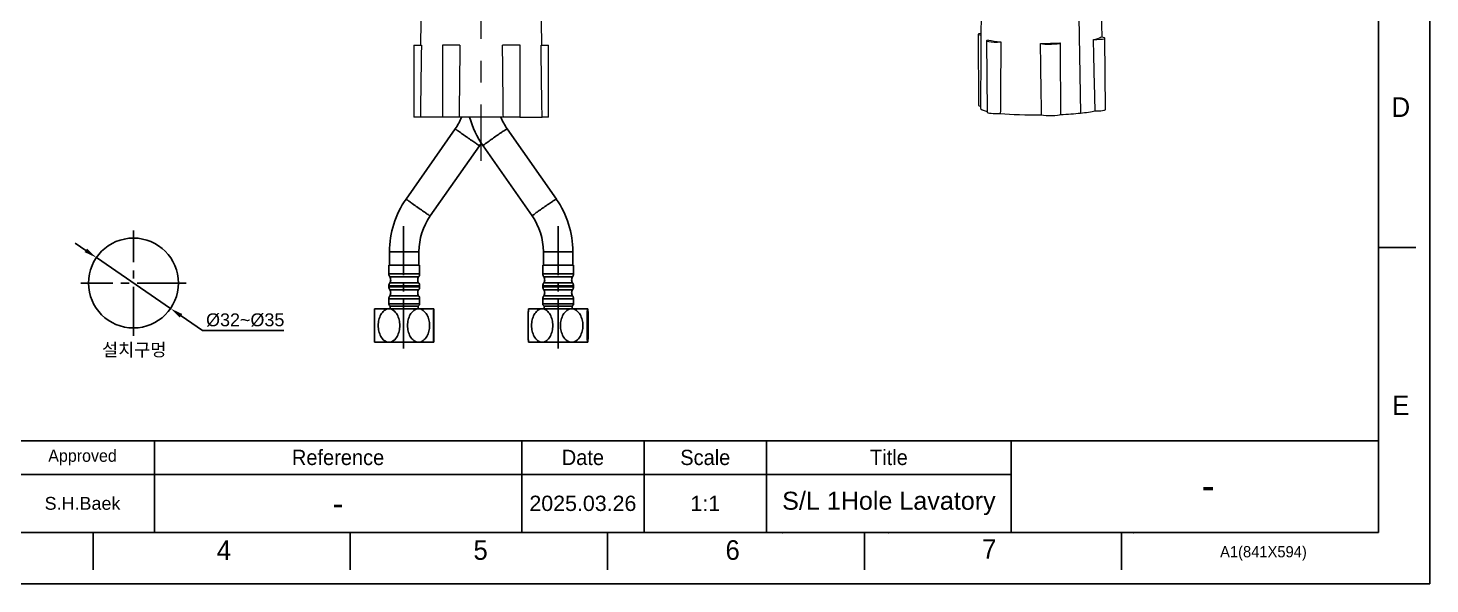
# Model space of a CAD drawing. Extents: x 14045 to 14886, y -16070 to -15475.
# Drawn here: x 14340 to 14886, y -16070 to -15854 of the extents above; entities that cross this region are included whole.
import ezdxf

# ---------------------------------------------------------------- set-up
doc = ezdxf.new("R2010")
doc.units = 0
doc.header["$MEASUREMENT"] = 0
for name, pattern in [('CENTER', [47.5, 22, -8.5, 8.5, -8.5]), ('CENTER2', [28.575, 19.05, -3.175, 3.175, -3.175]), ('CENTERX2', [101.6, 63.5, -12.7, 12.7, -12.7])]:
    doc.linetypes.add(name, pattern=pattern)
doc.layers.get('0').update_dxf_attribs({"color": 3, "linetype": 'CONTINUOUS'})
for name, color, linetype in [('CENTER', 1, 'CENTER2'), ('FORM', 7, 'CONTINUOUS'), ('TEXT', 2, 'CONTINUOUS')]:
    doc.layers.add(name, color=color, linetype=linetype)
doc.layers.add('DIM_', color=6, linetype='CONTINUOUS', lineweight=9)
doc.styles.add('Arial Unicode MS', font='ARIALUNI.TTF')
doc.styles.add('ROMANS', font='')
doc.styles.get("Standard").update_dxf_attribs({"font": ''})
doc.styles.get('ROMANS').set_extended_font_data('Gulim')
doc.styles.get('Standard').set_extended_font_data('Gulim')
doc.dimstyles.new('사본(2) STANDARD', dxfattribs={"dimscale": 0, "dimtxt": 5, "dimasz": 5, "dimexe": 1.25, "dimexo": 0.625, "dimgap": 1.5, "dimtad": 3, "dimtih": 1, "dimtoh": 1, "dimdec": 1, "dimzin": 9, "dimdsep": 46, "dimtxsty": 'Standard', "dimcen": 2.5, "dimclrd": 3, "dimclre": 3, "dimclrt": 4, "dimadec": 0, "dimazin": 0, "dimtfac": 1, "dimtdec": 1, "dimtmove": 0, "dimatfit": 3, "dimfxl": 1.25, "dimtfill": 1, "dimtolj": 1, "dimtzin": 0, "dimarcsym": 0})

# ---------------------------------------------------------------- blocks, each defined once
blk = doc.blocks.new('*D24')
at = {"layer": 'DIM_', "color": 3, "lineweight": -2, "transparency": 16777216}
for p, q in [((14362.24, -15940.27), (14358.11, -15937.44)), ((14366.36, -15943.1), (14395.22, -15962.9)), ((14407.74, -15971.5), (14399.34, -15965.73)), ((14439.43, -15971.5), (14407.74, -15971.5))]:
    blk.add_line(p, q, dxfattribs=at)
at = {"layer": 'DIM_', "color": 3, "transparency": 16777216}
for points in [[(14362.71, -15939.58), (14361.76, -15940.96), (14366.36, -15943.1)], [(14399.81, -15965.05), (14398.87, -15966.42), (14395.22, -15962.9)]]:
    blk.add_solid(points, dxfattribs=at)
at = {"layer": 'DIM_', "color": 4, "transparency": 16777216, "insert": (14424.33, -15967.41), "char_height": 5, "attachment_point": 5, "style": 'Arial Unicode MS', "bg_fill": 3, "box_fill_scale": 1.25, "bg_fill_color": 256, "bg_fill_true_color": 13158600, "bg_fill_transparency": 0}
blk.add_mtext('\\A1;%%C32~%%C35', dxfattribs=at)

msp = doc.modelspace()

# ---------------------------------------------------------------- linework, layer by layer
at = {"linetype": 'Continuous', "lineweight": 18, "extrusion": (0, 1, 0)}
for p, q in [((14493.24, -15816.41), (14492.63, -15860.41)), ((14539.85, -15860.41), (14539.24, -15816.41)), ((14489.99, -15860.41), (14489.99, -15888.41)), ((14489.99, -15860.41), (14492.95, -15860.41)), ((14501.12, -15860.41), (14501.12, -15888.41)), ((14507.94, -15860.41), (14501.12, -15860.41)), ((14531.37, -15860.41), (14524.54, -15860.41)), ((14531.37, -15888.41), (14531.37, -15860.41)), ((14539.53, -15860.41), (14542.49, -15860.41)), ((14542.49, -15888.41), (14542.49, -15860.41))]:
    msp.add_line(p, q, dxfattribs=at)
at = {"linetype": 'Continuous', "lineweight": 18, "extrusion": (-0.007688, 0.992816, 0.119401)}
for p, q in [((14711.1, -15813.39), (14710.65, -15884.88)), ((14758.06, -15857.36), (14757.09, -15813.03)), ((14709.73, -15856.12), (14709.94, -15883.91)), ((14713.03, -15858.72), (14713.24, -15886.52)), ((14759.35, -15885.48), (14759.14, -15857.68))]:
    msp.add_line(p, q, dxfattribs=at)
at = {"linetype": 'Continuous', "lineweight": 13, "extrusion": (-0.007688, 0.992816, 0.119401)}
msp.add_line((14748.42, -15815.25), (14749.6, -15886.83), dxfattribs=at)
at = {"color": 3, "linetype": 'Continuous', "lineweight": 18, "extrusion": (0, 1, 0)}
for p, q in [((14492.53, -15888.41), (14489.99, -15888.41)), ((14501.16, -15888.41), (14492.53, -15888.41)), ((14507.61, -15888.41), (14501.12, -15888.41)), ((14524.87, -15888.41), (14507.61, -15888.41)), ((14531.37, -15888.41), (14524.87, -15888.41)), ((14531.32, -15888.41), (14539.95, -15888.41)), ((14542.49, -15888.41), (14539.95, -15888.41))]:
    msp.add_line(p, q, dxfattribs=at)
at = {"color": 3, "linetype": 'Continuous'}
for p, q in [((14506.11, -15892.94), (14486.96, -15920.29)), ((14526.37, -15892.95), (14526.37, -15892.94)), ((14526.37, -15892.95), (14545.5, -15920.29)), ((14515.53, -15899.54), (14496.38, -15926.89)), ((14515.53, -15899.54), (14515.53, -15899.54)), ((14516.95, -15899.54), (14536.08, -15926.88)), ((14545.49, -15920.29), (14545.5, -15920.29)), ((14496.38, -15926.89), (14496.38, -15926.89)), ((14492, -15940.8), (14480.5, -15940.8)), ((14480.5, -15940.8), (14480.5, -15946.03)), ((14492, -15940.8), (14492, -15946.03)), ((14551.96, -15940.8), (14540.46, -15940.8)), ((14540.46, -15940.8), (14540.46, -15946.03)), ((14551.96, -15940.8), (14551.96, -15946.03)), ((14492.25, -15946.03), (14480.25, -15946.03)), ((14480.25, -15946.03), (14480.25, -15949.47)), ((14492.25, -15946.03), (14492.25, -15949.47)), ((14552.21, -15946.03), (14540.21, -15946.03)), ((14540.21, -15946.03), (14540.21, -15949.47)), ((14552.21, -15946.03), (14552.21, -15949.47)), ((14480.25, -15949.47), (14492.25, -15949.47)), ((14492.25, -15954.09), (14480.25, -15954.09)), ((14480.25, -15954.09), (14480.25, -15954.47)), ((14480.25, -15954.47), (14492.25, -15954.47)), ((14480.62, -15950.64), (14491.87, -15950.64)), ((14491.87, -15952.93), (14480.62, -15952.93)), ((14492.25, -15954.09), (14492.25, -15954.47)), ((14540.21, -15949.47), (14552.21, -15949.47)), ((14552.21, -15954.09), (14540.21, -15954.09)), ((14540.21, -15954.09), (14540.21, -15954.47)), ((14540.21, -15954.47), (14552.21, -15954.47)), ((14540.58, -15950.64), (14551.83, -15950.64)), ((14551.83, -15952.93), (14540.58, -15952.93)), ((14552.21, -15954.09), (14552.21, -15954.47)), ((14492.25, -15959.09), (14480.25, -15959.09)), ((14480.25, -15959.09), (14480.25, -15961.03)), ((14480.62, -15955.64), (14491.87, -15955.64)), ((14491.87, -15957.93), (14480.62, -15957.93)), ((14492.25, -15959.09), (14492.25, -15961.03)), ((14552.21, -15959.09), (14540.21, -15959.09)), ((14540.21, -15959.09), (14540.21, -15961.03)), ((14540.58, -15955.64), (14551.83, -15955.64)), ((14551.83, -15957.93), (14540.58, -15957.93)), ((14552.21, -15959.09), (14552.21, -15961.03)), ((14474.74, -15963.06), (14474.75, -15963.03)), ((14497.75, -15963.03), (14474.75, -15963.03)), ((14480.25, -15961.03), (14492.25, -15961.03)), ((14491.75, -15962.03), (14480.75, -15962.03)), ((14480.75, -15962.03), (14480.75, -15963.03)), ((14491.75, -15962.03), (14491.75, -15963.03)), ((14497.75, -15963.04), (14497.74, -15963.03)), ((14497.75, -15963.06), (14497.75, -15963.03)), ((14534.68, -15963.11), (14534.71, -15963.03)), ((14557.71, -15963.03), (14534.71, -15963.03)), ((14540.21, -15961.03), (14552.21, -15961.03)), ((14551.71, -15962.03), (14540.71, -15962.03)), ((14540.71, -15962.03), (14540.71, -15963.03)), ((14551.71, -15962.03), (14551.71, -15963.03)), ((14557.72, -15963.08), (14557.69, -15963.03)), ((14557.73, -15963.11), (14557.71, -15963.03)), ((14474.75, -15976.03), (14474.74, -15976.01)), ((14474.75, -15976.03), (14497.75, -15976.03)), ((14497.74, -15976.03), (14497.75, -15976.03)), ((14497.74, -15976.03), (14497.74, -15976.03)), ((14497.75, -15976.03), (14497.75, -15976.01)), ((14534.69, -15975.99), (14534.67, -15975.9)), ((14534.71, -15976.03), (14534.68, -15975.96)), ((14534.71, -15976.03), (14557.71, -15976.03)), ((14557.69, -15976.03), (14557.72, -15975.99)), ((14557.71, -15976.03), (14557.73, -15975.96)), ((14557.72, -15975.99), (14557.74, -15975.9))]:
    msp.add_line(p, q, dxfattribs=at)
msp.add_circle((14380.79, -15953), 17.5)
for centre, radius, start, end in [((14486.18, -15879), 24.32, 325.0212, 337.231), ((14546.5, -15878.93), 36.03, 195.2599, 214.8941), ((14546.31, -15879.01), 24.33, 202.7423, 214.9861), ((14486.28, -15879.06), 35.7, 325.0049, 327.0518), ((14516.25, -15940.8), 35.75, 145.0045, 180.0003), ((14516.18, -15940.79), 35.77, 359.9977, 34.9646), ((14516.25, -15940.8), 24.25, 145.0047, 180.0004), ((14516.18, -15940.79), 24.27, 359.9966, 34.9629), ((14482.25, -15949.47), 2, 180, 215.6591), ((14482.25, -15954.09), 2, 144.3409, 180), ((14482.25, -15954.47), 2, 180, 215.6591), ((14479, -15951.8), 2, 0.59, 35.6591), ((14479, -15951.76), 2, 324.3409, 359.41), ((14493.5, -15951.8), 2, 144.3409, 179.41), ((14493.5, -15951.76), 2, 180.59, 215.6591), ((14490.25, -15949.47), 2, 324.3409, 0), ((14490.25, -15954.09), 2, 0, 35.6591), ((14490.25, -15954.47), 2, 324.3409, 0), ((14542.21, -15949.47), 2, 180, 215.6591), ((14542.21, -15954.09), 2, 144.3409, 180), ((14542.21, -15954.47), 2, 180, 215.6591), ((14538.96, -15951.8), 2, 0.59, 35.6591), ((14538.96, -15951.76), 2, 324.3409, 359.41), ((14553.46, -15951.8), 2, 144.3409, 179.41), ((14553.46, -15951.76), 2, 180.59, 215.6591), ((14550.21, -15949.47), 2, 324.3409, 0), ((14550.21, -15954.09), 2, 0, 35.6591), ((14550.21, -15954.47), 2, 324.3409, 0), ((14482.25, -15959.09), 2, 144.3409, 180), ((14479, -15956.8), 2, 0.59, 35.6591), ((14479, -15956.76), 2, 324.3409, 359.41), ((14493.5, -15956.8), 2, 144.3409, 179.41), ((14493.5, -15956.76), 2, 180.59, 215.6591), ((14490.25, -15959.09), 2, 0, 35.6591), ((14542.21, -15959.09), 2, 144.3409, 180), ((14538.96, -15956.8), 2, 0.59, 35.6591), ((14538.96, -15956.76), 2, 324.3409, 359.41), ((14553.46, -15956.8), 2, 144.3409, 179.41), ((14553.46, -15956.76), 2, 180.59, 215.6591), ((14550.21, -15959.09), 2, 0, 35.6591), ((14481.25, -15961.03), 1, 180, 270), ((14491.25, -15961.03), 1, 270, 0), ((14541.21, -15961.03), 1, 180, 270), ((14551.21, -15961.03), 1, 270, 0)]:
    msp.add_arc(centre, radius, start, end, dxfattribs=at)
at = {"linetype": 'Continuous', "lineweight": 18}
for centre, major_axis, start_param, end_param in [((14713.73, -15856.09), (4, 0.03), 2.37949, 3.900368), ((14717.03, -15858.69), (4, 0.03), 2.50631, 5.120205), ((14734.43, -15856.9), (-23.61, -0.18), 0.507378, 0.835952), ((14734.43, -15856.9), (-23.61, -0.18), 1.554576, 1.88315), ((14737.74, -15859.5), (4, 0.03), 3.553508, 6.167403), ((14755.14, -15857.71), (4, 0.03), 4.600706, 7.214601), ((14734.43, -15856.9), (-23.61, -0.18), 2.601773, 2.930347), ((14713.94, -15883.88), (4, 0.03), 3.141581, 3.746249), ((14734.65, -15884.7), (24, 0.19), 3.139923, 3.609808), ((14717.24, -15886.49), (4, 0.03), 3.141614, 5.010618), ((14734.65, -15884.7), (24, 0.19), 3.969067, 4.704646), ((14737.95, -15887.3), (4, 0.03), 3.663096, 6.057815), ((14734.65, -15884.7), (24, 0.19), 5.016265, 5.384054), ((14734.65, -15884.7), (-24, -0.19), 2.242462, 2.610251), ((14755.35, -15885.51), (4, 0.03), 4.710293, 6.283174)]:
    msp.add_ellipse(centre, major_axis=major_axis, ratio=0.119401, start_param=start_param, end_param=end_param, dxfattribs=at)
for points in [[(14492.95, -15860.41), (14492.9, -15863.75), (14492.8, -15870.28), (14492.66, -15879.58), (14492.57, -15885.52), (14492.53, -15888.41)], [(14507.94, -15860.41), (14507.9, -15863.75), (14507.83, -15870.28), (14507.72, -15879.58), (14507.65, -15885.52), (14507.61, -15888.41)], [(14524.87, -15888.41), (14524.83, -15885.52), (14524.76, -15879.58), (14524.65, -15870.28), (14524.58, -15863.75), (14524.54, -15860.41)], [(14539.95, -15888.41), (14539.91, -15885.52), (14539.82, -15879.58), (14539.68, -15870.28), (14539.58, -15863.75), (14539.53, -15860.41)], [(14718.62, -15859.11), (14718.6, -15862.43), (14718.56, -15868.92), (14718.49, -15878.16), (14718.45, -15884.06), (14718.42, -15886.93)], [(14734.48, -15887.56), (14734.44, -15884.69), (14734.35, -15878.78), (14734.21, -15869.53), (14734.12, -15863.04), (14734.07, -15859.72)], [(14741.71, -15859.53), (14741.73, -15862.85), (14741.77, -15869.34), (14741.81, -15878.59), (14741.84, -15884.5), (14741.85, -15887.38)], [(14755.35, -15885.99), (14755.28, -15883.11), (14755.14, -15877.22), (14754.92, -15867.99), (14754.77, -15861.51), (14754.7, -15858.19)]]:
    msp.add_open_spline(points, degree=3, dxfattribs=at)
at = {"color": 3, "linetype": 'Continuous'}
for points, knots in [([(14515.53, -15899.54), (14515.51, -15899.54), (14515.48, -15899.51), (14515.4, -15899.47), (14515.28, -15899.39), (14515.04, -15899.23), (14514.63, -15898.95), (14514.05, -15898.55), (14513.33, -15898.06), (14512.22, -15897.29), (14511.04, -15896.47), (14509.85, -15895.63), (14508.98, -15895.02), (14508.19, -15894.46), (14507.49, -15893.96), (14506.99, -15893.6), (14506.66, -15893.36), (14506.46, -15893.22), (14506.32, -15893.11), (14506.19, -15893.03), (14506.15, -15892.98), (14506.1, -15892.95), (14506.11, -15892.94)], [0, 0, 0, 0, 0.003119, 0.010951, 0.023443, 0.040487, 0.087508, 0.150234, 0.226282, 0.312749, 0.503504, 0.600531, 0.693726, 0.779546, 0.854721, 0.916383, 0.941397, 0.962192, 0.978586, 0.99041, 0.997558, 1, 1, 1, 1]), ([(14526.37, -15892.94), (14526.31, -15892.94), (14526.16, -15893.05), (14525.85, -15893.21), (14525.39, -15893.52), (14524.78, -15893.91), (14524.06, -15894.4), (14522.94, -15895.15), (14521.48, -15896.17), (14520.03, -15897.19), (14518.95, -15897.97), (14518.27, -15898.47), (14517.72, -15898.88), (14517.35, -15899.17), (14517.13, -15899.35), (14517.03, -15899.44), (14516.98, -15899.49), (14516.94, -15899.53), (14516.95, -15899.54)], [0, 0, 0, 0, 0.013451, 0.044946, 0.093417, 0.157085, 0.233575, 0.320022, 0.5096, 0.697706, 0.782366, 0.856447, 0.917174, 0.962294, 0.978458, 0.990152, 0.997288, 1, 1, 1, 1]), ([(14486.96, -15920.29), (14486.95, -15920.3), (14487.01, -15920.32), (14487.05, -15920.37), (14487.17, -15920.46), (14487.31, -15920.57), (14487.51, -15920.71), (14487.84, -15920.95), (14488.35, -15921.31), (14489.04, -15921.81), (14489.84, -15922.37), (14490.7, -15922.98), (14491.9, -15923.82), (14493.08, -15924.64), (14494.19, -15925.41), (14494.9, -15925.9), (14495.49, -15926.3), (14495.89, -15926.58), (14496.14, -15926.74), (14496.26, -15926.82), (14496.33, -15926.86), (14496.37, -15926.89), (14496.38, -15926.89)], [0, 0, 0, 0, 0.002442, 0.00959, 0.021414, 0.037808, 0.058603, 0.083617, 0.145279, 0.220454, 0.306274, 0.399469, 0.496496, 0.687251, 0.773718, 0.849766, 0.912492, 0.959513, 0.976557, 0.989049, 0.996881, 1, 1, 1, 1]), ([(14536.08, -15926.88), (14536.07, -15926.88), (14536.11, -15926.84), (14536.15, -15926.79), (14536.26, -15926.7), (14536.47, -15926.52), (14536.85, -15926.23), (14537.4, -15925.82), (14538.08, -15925.32), (14539.16, -15924.54), (14540.6, -15923.52), (14542.07, -15922.5), (14543.19, -15921.74), (14543.91, -15921.26), (14544.52, -15920.87), (14544.98, -15920.56), (14545.29, -15920.4), (14545.44, -15920.29), (14545.49, -15920.29)], [0, 0, 0, 0, 0.002712, 0.009848, 0.021542, 0.037706, 0.082826, 0.143553, 0.217634, 0.302294, 0.4904, 0.679978, 0.766425, 0.842915, 0.906583, 0.955054, 0.986549, 1, 1, 1, 1]), ([(14474.66, -15969.53), (14474.66, -15968.81), (14474.67, -15967.42), (14474.68, -15965.74), (14474.7, -15964.54), (14474.7, -15963.84), (14474.73, -15963.36), (14474.72, -15963.11), (14474.74, -15963.04)], [0, 0, 0, 0, 0.334221, 0.642962, 0.776808, 0.887735, 0.965746, 1, 1, 1, 1]), ([(14480.32, -15963.03), (14479.68, -15963.03), (14478.34, -15963.58), (14477.05, -15965.26), (14476.29, -15967.31), (14476.12, -15968.79), (14476.12, -15969.53)], [0, 0, 0, 0, 0.228943, 0.475661, 0.735015, 1, 1, 1, 1]), ([(14484.52, -15969.53), (14484.52, -15968.79), (14484.36, -15967.31), (14483.6, -15965.26), (14482.31, -15963.58), (14480.97, -15963.03), (14480.32, -15963.03)], [0, 0, 0, 0, 0.264991, 0.524332, 0.771055, 1, 1, 1, 1]), ([(14491.82, -15963.03), (14491.17, -15963.03), (14489.81, -15963.57), (14488.49, -15965.25), (14487.71, -15967.31), (14487.54, -15968.79), (14487.54, -15969.53)], [0, 0, 0, 0, 0.23144, 0.47853, 0.73677, 1, 1, 1, 1]), ([(14496.11, -15969.53), (14496.11, -15968.79), (14495.94, -15967.31), (14495.16, -15965.25), (14493.84, -15963.57), (14492.48, -15963.03), (14491.82, -15963.03)], [0, 0, 0, 0, 0.263235, 0.521463, 0.768557, 1, 1, 1, 1]), ([(14497.73, -15963.17), (14497.71, -15963.49), (14497.69, -15964.33), (14497.66, -15966.45), (14497.66, -15968.25), (14497.66, -15969.53)], [0, 0, 0, 0, 0.151609, 0.397007, 1, 1, 1, 1]), ([(14497.74, -15963.03), (14497.73, -15963.03), (14497.74, -15963.1), (14497.73, -15963.13), (14497.73, -15963.17)], [0, 0, 0, 0, 0.259118, 1, 1, 1, 1]), ([(14497.83, -15969.53), (14497.83, -15968.81), (14497.83, -15967.42), (14497.82, -15965.74), (14497.8, -15964.54), (14497.79, -15963.84), (14497.76, -15963.36), (14497.77, -15963.11), (14497.75, -15963.04)], [0, 0, 0, 0, 0.334228, 0.64295, 0.776785, 0.88773, 0.96576, 1, 1, 1, 1]), ([(14534.48, -15969.53), (14534.48, -15968.84), (14534.49, -15967.5), (14534.52, -15965.87), (14534.56, -15964.7), (14534.59, -15963.99), (14534.64, -15963.46), (14534.66, -15963.18), (14534.69, -15963.08)], [0, 0, 0, 0, 0.322332, 0.622335, 0.754608, 0.867416, 0.952425, 1, 1, 1, 1]), ([(14539.98, -15963.03), (14539.35, -15963.03), (14538.02, -15963.59), (14536.77, -15965.26), (14536.02, -15967.31), (14535.86, -15968.79), (14535.86, -15969.53)], [0, 0, 0, 0, 0.226526, 0.472897, 0.733327, 1, 1, 1, 1]), ([(14544.1, -15969.53), (14544.1, -15968.79), (14543.94, -15967.31), (14543.19, -15965.26), (14541.93, -15963.59), (14540.61, -15963.03), (14539.98, -15963.03)], [0, 0, 0, 0, 0.266679, 0.527096, 0.773472, 1, 1, 1, 1]), ([(14551.47, -15963.03), (14550.8, -15963.03), (14549.42, -15963.57), (14548.07, -15965.25), (14547.28, -15967.3), (14547.11, -15968.79), (14547.11, -15969.53)], [0, 0, 0, 0, 0.233538, 0.480949, 0.738254, 1, 1, 1, 1]), ([(14555.82, -15969.53), (14555.82, -15968.79), (14555.65, -15967.3), (14554.86, -15965.25), (14553.51, -15963.57), (14552.13, -15963.03), (14551.47, -15963.03)], [0, 0, 0, 0, 0.261751, 0.519044, 0.76646, 1, 1, 1, 1]), ([(14557.69, -15963.03), (14557.68, -15963.03), (14557.66, -15963.11), (14557.63, -15963.22), (14557.61, -15963.44), (14557.58, -15963.83), (14557.54, -15964.45), (14557.51, -15965.31), (14557.49, -15966.28), (14557.46, -15967.7), (14557.45, -15968.79), (14557.45, -15969.53)], [0, 0, 0, 0, 0.007871, 0.027864, 0.059633, 0.101809, 0.211483, 0.346022, 0.49724, 0.659362, 1, 1, 1, 1]), ([(14557.93, -15969.53), (14557.93, -15968.84), (14557.92, -15967.5), (14557.89, -15965.87), (14557.85, -15964.7), (14557.82, -15963.99), (14557.78, -15963.46), (14557.75, -15963.18), (14557.72, -15963.08)], [0, 0, 0, 0, 0.322331, 0.622349, 0.75464, 0.867435, 0.952423, 1, 1, 1, 1]), ([(14474.74, -15976.03), (14474.72, -15975.96), (14474.73, -15975.71), (14474.7, -15975.23), (14474.7, -15974.53), (14474.68, -15973.33), (14474.67, -15971.65), (14474.66, -15970.26), (14474.66, -15969.53)], [0, 0, 0, 0, 0.03426, 0.112302, 0.223248, 0.35708, 0.665787, 1, 1, 1, 1]), ([(14476.12, -15969.53), (14476.12, -15970.28), (14476.29, -15971.76), (14477.05, -15973.81), (14478.34, -15975.49), (14479.68, -15976.03), (14480.32, -15976.03)], [0, 0, 0, 0, 0.264991, 0.524332, 0.771055, 1, 1, 1, 1]), ([(14480.32, -15976.03), (14480.97, -15976.03), (14482.31, -15975.49), (14483.6, -15973.81), (14484.36, -15971.76), (14484.52, -15970.28), (14484.52, -15969.53)], [0, 0, 0, 0, 0.228943, 0.475661, 0.735015, 1, 1, 1, 1]), ([(14487.54, -15969.53), (14487.54, -15970.28), (14487.71, -15971.76), (14488.49, -15973.82), (14489.81, -15975.49), (14491.17, -15976.03), (14491.82, -15976.03)], [0, 0, 0, 0, 0.263235, 0.521463, 0.768557, 1, 1, 1, 1]), ([(14491.82, -15976.03), (14492.48, -15976.03), (14493.84, -15975.49), (14495.16, -15973.82), (14495.94, -15971.76), (14496.11, -15970.28), (14496.11, -15969.53)], [0, 0, 0, 0, 0.23144, 0.47853, 0.73677, 1, 1, 1, 1]), ([(14497.66, -15969.53), (14497.66, -15970.26), (14497.66, -15971.65), (14497.67, -15973.34), (14497.69, -15974.54), (14497.7, -15975.24), (14497.73, -15975.71), (14497.72, -15975.96), (14497.74, -15976.03)], [0, 0, 0, 0, 0.334723, 0.643806, 0.777705, 0.888568, 0.966303, 1, 1, 1, 1]), ([(14497.75, -15976.03), (14497.77, -15975.96), (14497.76, -15975.71), (14497.79, -15975.23), (14497.8, -15974.53), (14497.82, -15973.33), (14497.83, -15971.65), (14497.83, -15970.26), (14497.83, -15969.53)], [0, 0, 0, 0, 0.034276, 0.1123, 0.223229, 0.35707, 0.665796, 1, 1, 1, 1]), ([(14534.67, -15975.9), (14534.62, -15975.58), (14534.58, -15974.74), (14534.52, -15973.28), (14534.49, -15971.47), (14534.48, -15970.19), (14534.48, -15969.53)], [0, 0, 0, 0, 0.152063, 0.397445, 0.689118, 1, 1, 1, 1]), ([(14535.86, -15969.53), (14535.86, -15970.28), (14536.02, -15971.76), (14536.77, -15973.81), (14538.02, -15975.48), (14539.35, -15976.03), (14539.98, -15976.03)], [0, 0, 0, 0, 0.266679, 0.527096, 0.773472, 1, 1, 1, 1]), ([(14539.98, -15976.03), (14540.61, -15976.03), (14541.93, -15975.48), (14543.19, -15973.81), (14543.94, -15971.76), (14544.1, -15970.28), (14544.1, -15969.53)], [0, 0, 0, 0, 0.226526, 0.472897, 0.733327, 1, 1, 1, 1]), ([(14547.11, -15969.53), (14547.11, -15970.28), (14547.28, -15971.76), (14548.07, -15973.82), (14549.42, -15975.5), (14550.8, -15976.03), (14551.47, -15976.03)], [0, 0, 0, 0, 0.261751, 0.519044, 0.76646, 1, 1, 1, 1]), ([(14551.47, -15976.03), (14552.13, -15976.03), (14553.51, -15975.5), (14554.86, -15973.82), (14555.65, -15971.76), (14555.82, -15970.28), (14555.82, -15969.53)], [0, 0, 0, 0, 0.233538, 0.480949, 0.738254, 1, 1, 1, 1]), ([(14557.45, -15969.53), (14557.45, -15970.27), (14557.46, -15971.37), (14557.49, -15972.79), (14557.51, -15973.76), (14557.54, -15974.61), (14557.58, -15975.24), (14557.61, -15975.63), (14557.63, -15975.85), (14557.66, -15975.95), (14557.68, -15976.03), (14557.69, -15976.03)], [0, 0, 0, 0, 0.340622, 0.502732, 0.653984, 0.788531, 0.898189, 0.940354, 0.972118, 0.992123, 1, 1, 1, 1]), ([(14557.74, -15975.9), (14557.8, -15975.58), (14557.83, -15974.73), (14557.89, -15973.27), (14557.92, -15971.47), (14557.93, -15970.19), (14557.93, -15969.53)], [0, 0, 0, 0, 0.1523, 0.397666, 0.689244, 1, 1, 1, 1])]:
    msp.add_open_spline(points, degree=3, knots=knots, dxfattribs=at)
at = {"layer": 'CENTER', "color": 1, "linetype": 'CENTER', "lineweight": 13}
msp.add_line((14516.24, -15905.48), (14516.24, -15637.51), dxfattribs=at)
at = {"layer": 'CENTER'}
for p, q in [((14380.79, -15973.5), (14380.79, -15932.5)), ((14485.98, -15930.89), (14485.98, -15981.03)), ((14546.15, -15930.89), (14546.15, -15981.03)), ((14401.29, -15953), (14360.29, -15953))]:
    msp.add_line(p, q, dxfattribs=at)
at = {"layer": 'FORM', "color": 7, "linetype": 'Continuous'}
for p, q in [((14885.75, -16070.16), (14885.75, -15475.45)), ((14865.73, -15495.47), (14865.73, -16050.13)), ((14865.74, -15939.2), (14880.29, -15939.2)), ((14865.73, -16050.13), (14064.78, -16050.13)), ((14365.13, -16050.13), (14365.13, -16064.69)), ((14465.25, -16050.13), (14465.25, -16064.69)), ((14565.37, -16050.13), (14565.37, -16064.69)), ((14665.49, -16050.13), (14665.49, -16064.69)), ((14765.61, -16050.13), (14765.61, -16064.69)), ((14044.75, -16070.16), (14885.75, -16070.16))]:
    msp.add_line(p, q, dxfattribs=at)
at = {"layer": 'FORM'}
for p, q in [((14220.92, -16014.38), (14865.73, -16014.38)), ((14388.97, -16050.13), (14388.97, -16014.38)), ((14532, -16050.13), (14532, -16014.38)), ((14532, -16050.13), (14532, -16014.38)), ((14532, -16050.13), (14532, -16014.38)), ((14579.68, -16050.13), (14579.68, -16014.38)), ((14627.35, -16050.13), (14627.35, -16014.38)), ((14722.7, -16050.13), (14722.7, -16014.38)), ((14164.9, -16027.49), (14722.7, -16027.49))]:
    msp.add_line(p, q, dxfattribs=at)
for p in [(14633.47, -16050.13), (14674.91, -16050.13), (14770.32, -16050.13)]:
    msp.add_point(p, dxfattribs=at)

# ---------------------------------------------------------------- texts
at = {"layer": 'DIM_', "insert": (14368.55, -15976.46), "char_height": 5, "attachment_point": 1}
msp.add_mtext_dynamic_manual_height_columns('설치구멍', width=28.1224, gutter_width=12.5, heights=[0], dxfattribs=at)
at = {"layer": 'FORM', "char_height": 7.63, "attachment_point": 5}
for s, width, insert in [('D', 10.0119, (14874.43, -15884.51)), ('E', 10.0119, (14874.43, -16000.62)), ('7', 50.0595, (14714.12, -16056.56)), ('4', 50.0595, (14416.05, -16057.01)), ('5', 50.0595, (14516.01, -16057.01)), ('6', 50.0595, (14614.17, -16057.01))]:
    msp.add_mtext_dynamic_manual_height_columns(s, width=width, gutter_width=12.51, heights=[0], dxfattribs=dict(at, insert=insert))
at = {"layer": 'TEXT', "style": 'ROMANS'}
msp.add_text('A1(841X594)', height=4.3802, dxfattribs=at).set_placement((14804.02, -16059.8))
at = {"layer": 'TEXT', "attachment_point": 5}
for s, width, insert, char_height in [('Approved', 56.019, (14360.96, -16020.93), 4.768), ('Reference', 143.0272, (14460.49, -16020.93), 5.959), ('Date', 47.6757, (14555.84, -16020.93), 5.959), ('Scale', 47.6757, (14603.51, -16020.93), 5.959), ('Title', 95.3515, (14675.03, -16020.93), 5.959)]:
    msp.add_mtext_dynamic_manual_height_columns(s, width=width, gutter_width=29.8, heights=[0], dxfattribs=dict(at, insert=insert, char_height=char_height))
at = {"layer": 'TEXT', "attachment_point": 5, "style": 'Arial Unicode MS'}
for s, width, insert, char_height in [('S.H.Baek', 56.019, (14360.96, -16038.81), 5), ('2025.03.26', 47.6757, (14555.84, -16038.81), 5.959), ('1:1', 47.6757, (14603.51, -16038.81), 5.959), ('S/L 1Hole Lavatory', 100.9074, (14675.03, -16038.81), 7), ('-', 143.0272, (14460.49, -16038.81), 9)]:
    msp.add_mtext_dynamic_manual_height_columns(s, width=width, gutter_width=29.8, heights=[0], dxfattribs=dict(at, insert=insert, char_height=char_height))
at = {"layer": 'TEXT', "linetype": 'CENTERX2', "insert": (14799.4, -16031.68), "char_height": 11.9189, "attachment_point": 5}
msp.add_mtext_dynamic_manual_height_columns('{\\fHYGothic-Medium|b0|i0|c129|p18;-}', width=143.0272, gutter_width=29.8, heights=[0], dxfattribs=at)

# ---------------------------------------------------------------- next in the draw order: dimensions: what is measured, and where the dimension line sits
at = {"layer": 'DIM_'}
dim = msp.add_diameter_dim_2p(p1=(14366.36, -15943.1), p2=(14395.22, -15962.9), text='%%C32~%%C35', dimstyle='사본(2) STANDARD', override={"dimscale": 1, "dimasz": 5, "dimtxsty": 'Arial Unicode MS'}, dxfattribs=at)
dim.commit()
dim.dimension.update_dxf_attribs({"geometry": '*D24', "text_midpoint": (14424.33, -15967.41)})

doc.saveas('drawing.dxf')
